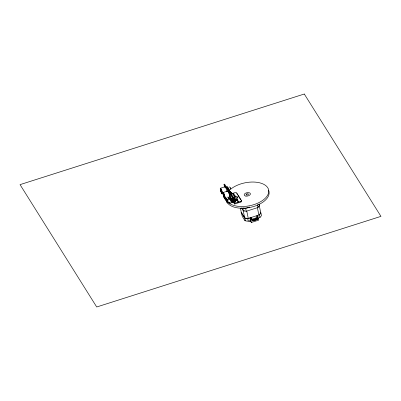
<?xml version="1.0" encoding="UTF-8"?>
<svg xmlns="http://www.w3.org/2000/svg" width="401" height="401" viewBox="0 0 401 401"><rect width="100%" height="100%" fill="white"/><g stroke="black" fill="none" stroke-linecap="round" stroke-linejoin="round"><path stroke-width="0.6" d="M233.322 200.164L233.367 199.904M228.254 188.51L228.159 188.144M228.435 188.665L228.565 189.001M230.41 188.054L230.495 188.38L230.369 187.994M230.42 192.325L230.425 191.783L231.126 193.899L230.7 192.405M230.811 188.856L230.705 188.686M230.801 193.387L230.595 192.37M234.78 201.497L234.41 199.919M228.991 190.756L229.126 190.395L234.024 198.214L235.227 203.106L240.811 201.327L241.467 200.53L236.57 192.716L235.302 192.53L230.831 193.954M234.861 199.548L235.001 199.086L235.618 201.412M259.091 203.984L259.442 205.713L257.948 207.523L246.234 211.257L243.347 210.846L241.482 207.868M260.314 212.039L260.931 213.031L259.437 214.841L247.723 218.575L244.836 218.164L241.106 212.214L242.319 216.46L245.016 220.766L245.021 220.244L245.372 220.806L246.755 221.081L248.259 221.217L249.362 220.866L250.034 221.482L250.6 221.302L251.332 222.475L258.69 220.129L257.998 216.74L257.267 215.568M233.297 201.964L234.595 204.029L240.946 202.004L241.602 201.207L241.467 200.53M257.953 218.956L258.52 218.776L258.876 217.833L259.978 217.482L261.472 215.673L260.931 213.031M224.595 187.162L224.019 184.34L224.595 184.154L229.738 192.365L231.121 199.142M220.405 188.219L225.026 186.746M226.349 186.951L227.327 186.635L228.881 189.122L229.056 189.979L228.079 190.29L227.903 189.432L228.881 189.122M226.66 187.447L227.638 187.132L227.813 187.994L227.502 187.498M226.971 187.949L227.948 187.628M227.282 188.445L228.259 188.124M227.593 188.936L228.57 188.625M229.126 190.395L228.354 190.64L229.006 191.683M223.096 192.52L227.723 191.046M229.532 191.909L230.299 191.668L230.665 192.244M224.019 184.34L229.161 192.545L229.738 192.365M229.908 192.485L230.69 192.31L230.951 192.861M225.898 198.996L226.67 198.751L227.588 200.214L228.084 202.655L227.317 202.901L226.4 201.432L225.898 198.996L226.821 200.46L227.317 202.901M228.134 197.247L229.121 198.821L232.66 197.693L233.026 199.472M226.821 200.46L229.277 199.603L229.121 198.821M229.663 192.726L233.252 198.46L234.024 198.214M233.061 199.593A1.539 0.256 72.3 0 1 233.397 199.503A1.539 0.256 72.3 0 1 234.049 201.467A1.539 0.256 72.3 0 1 233.828 201.898L233.001 202.164C230.886 202.38 230.024 199.036 232.485 199.623A1.539 0.256 72.3 0 1 233.202 201.623A1.539 0.256 72.3 0 1 233.001 202.164L231.096 201.888L229.161 192.545M230.841 200.62L232.284 200.159M234.595 204.029L233.733 199.793L234.5 199.548M234.329 199.663L235.417 199.883L235.623 200.771L234.866 201.011M232.695 201.538C231.803 198.67 233.562 203.212 232.886 201.031M232.49 201.041L232.57 200.535M232.78 200.731L232.565 200.4L232.775 201.016M227.542 201.929L228.199 202.976L229.858 202.445L230.014 203.227L233.557 202.099M233.202 201.623L234.029 201.362M234.881 201.076L235.638 200.831M232.5 202.049L233.001 202.164M234.861 201.653L235.633 201.412L235.668 200.7M243.347 210.846L242.76 207.964L245.648 208.375L249.748 207.071M250.6 221.302L249.908 217.913L250.645 219.086L251.627 218.776L252.254 220.881L257.648 219.162L257.302 217.467L256.274 215.848M257.998 216.74L257.016 217.056L257.648 219.162M250.891 217.603L251.913 219.187L257.302 217.467M232.39 200.555L232.811 201.422M231.999 199.593L233.312 199.357L232.851 198.625L230.54 199.322L228.936 196.761M223.928 196.134L224.52 198.074L224.485 197.492M230.58 199.347L232.485 199.623L232.024 198.886M230.846 193.447L230.921 193.026M233.572 201.006L233.823 201.137M230.836 193.653L231.026 193.899L230.75 193.397M232.876 201.533L232.51 200.159L232.796 201.352M228.765 189.112L228.876 189.498L228.765 189.252M233.397 199.939L233.547 200.194M258.825 204.721L259.442 205.713M236.705 193.392L237.357 194.435M238.014 195.477L240.625 199.648M250.886 217.568L251.627 218.776M249.577 220.761L250.034 221.482M228.745 189.483L229.056 189.979M229.708 192.976L232.66 197.693M246.77 211.071L248.259 218.39A10.251 5.509 -11.5 0 1 244.68 217.878L241.302 212.485L240.435 208.219M227.638 196.981L229.277 199.603M229.357 202.179L230.014 203.227M226.309 198.034L227.623 200.129L228.199 202.976M223.969 195.909L223.397 194.996L223.893 197.437L225.888 200.625L225.392 198.184L226.164 197.939L226.41 199.157M227.472 201.678L228.084 202.655M234.866 198.971L234.956 199.402M230.289 191.668L230.369 191.929M234.876 201.653L234.78 201.217M235.277 199.708L235.562 200.721M234.485 199.788L234.745 200.996M227.567 187.412L227.573 187.217M232.565 201.016L232.77 201.513L232.7 201.041M235.337 199.843L235.532 200.485M231.593 192.655L231.863 193.132L231.477 192.219M233.252 198.46L233.733 199.793M229.532 186.701L229.457 186.701M229.527 192.65L229.813 193.237L229.427 192.234M229.843 187.197L229.773 187.197M233.718 200.675L233.828 201.177M259.252 205.442L260.74 212.761A10.251 5.509 -11.5 0 1 258.886 215.006L257.397 207.688M257.362 204.64L257.948 207.523M259.437 214.841L259.978 217.482M251.913 219.187L252.254 220.881M250.645 219.086L251.332 222.475M245.648 208.375L246.234 211.257M247.723 218.575L248.259 221.217M244.836 218.164L245.372 220.806M244.68 217.878L243.191 210.56A10.251 5.509 -11.5 0 0 244.299 210.831M240.811 201.327L240.946 202.004M232.109 199.312L232.455 201.006M224.595 184.154L224.826 185.282M226.67 198.751L226.921 199.969M235.242 199.548C234.976 198.204 233.668 200.064 234.119 199.212M268.525 190.194A21.774 11.699 -11.5 0 1 253.282 206.63A21.774 11.699 -11.5 0 1 227.106 202.32M229.141 190.585A21.774 11.699 -11.5 0 1 261.362 183.302A21.774 11.699 -11.5 0 1 261.236 201.332A21.774 11.699 -11.5 0 1 229.056 203.127M227.573 191.442A3.073 0.511 72.3 0 1 229.041 193.598A3.073 0.511 72.3 0 1 229.367 196.816M224.881 187.142A3.073 0.511 72.3 0 1 225.808 187.894A3.073 0.511 72.3 0 1 226.956 191.753M224.996 196.665A2.667 0.446 72.3 0 1 224.715 197.698A2.667 0.446 72.3 0 1 223.492 194.525A2.667 0.446 72.3 0 1 223.557 192.936M223.748 193.192A2.667 0.446 72.3 0 1 223.974 193.593M222.385 193.548A2.667 0.446 72.3 0 1 221.146 191.427A2.667 0.446 72.3 0 1 220.72 188.55M220.866 188.635A2.667 0.446 72.3 0 1 221.056 188.891M221.277 189.297A2.667 0.446 72.3 0 1 221.512 189.823M221.748 190.435A2.667 0.446 72.3 0 1 221.969 191.092M222.159 191.748A2.667 0.446 72.3 0 1 222.39 192.891M233.813 198.269A2.05 1.103 -11.5 0 1 236.029 196.52A2.05 1.103 -11.5 0 1 237.437 198.034A2.05 1.103 -11.5 0 1 234.029 198.5M232.986 194.274A0.617 0.331 -11.5 0 1 234.009 194.249M234.259 195.472A0.617 0.331 -11.5 0 1 234.7 195.498M234.6 196.29A0.617 0.331 -11.5 0 1 235.192 196.279M233.913 198.375A2.05 1.103 -11.5 0 1 236.079 197.202A2.05 1.103 -11.5 0 1 237.903 198.019M236.555 199.934A0.617 0.331 -11.5 0 1 237.582 199.909M237.026 200.721A0.617 0.331 -11.5 0 1 237.983 200.635M238.886 202.31A0.617 0.331 -11.5 0 1 238.394 202.575M237.733 202.284A0.617 0.331 -11.5 0 1 238.43 201.909M232.871 201.929A1.539 0.256 72.3 0 1 232.234 199.472M232.289 199.422A1.539 0.256 72.3 0 1 232.374 199.472M258.795 206.209A10.251 5.509 -11.5 0 1 258.174 206.961M226.264 200.024L226.926 201.924L226.264 200.024M252.62 219.763C252.891 220.62 253.387 219.071 252.62 219.763M253.176 220.65C253.447 221.512 253.943 219.964 253.176 220.65M253.387 219.517C253.663 220.375 254.154 218.826 253.387 219.517M253.948 220.405C254.219 221.267 254.71 219.718 253.948 220.405M254.159 219.272C254.434 220.129 254.926 218.58 254.159 219.272M254.715 220.159C254.991 221.021 255.482 219.472 254.715 220.159M254.931 219.026C255.201 219.883 255.698 218.334 254.931 219.026M255.487 219.913C255.758 220.776 256.254 219.227 255.487 219.913M255.698 218.781C255.973 219.638 256.465 218.089 255.698 218.781M256.259 219.668C256.53 220.53 257.021 218.981 256.259 219.668M256.47 218.535C256.745 219.392 257.236 217.843 256.47 218.535M257.026 219.422C257.302 220.284 257.793 218.735 257.026 219.422M228.851 192.269L229.237 193.422L228.906 192.269M230.049 187.513L230.179 187.899L230.084 187.533M236.029 199.292L236.425 200.45L236.059 199.287M232.239 199.999L232.946 202.084L232.289 199.994M232.41 199.944L233.116 202.029L232.41 199.944M304.289 94.014L20.05 184.635L96.711 306.986L380.95 216.365L304.289 94.014M223.086 193.989A3.073 0.511 72.3 0 0 224.911 198.39A3.073 0.511 72.3 0 0 224.019 193.989A3.073 0.511 72.3 0 0 223.086 193.989M220.395 189.688A3.073 0.511 72.3 0 0 222.219 194.089A3.073 0.511 72.3 0 0 221.322 189.688A3.073 0.511 72.3 0 0 220.395 189.688M223.212 194.184A2.667 0.446 72.3 0 0 224.791 197.999A2.667 0.446 72.3 0 0 224.014 194.184A2.667 0.446 72.3 0 0 223.212 194.184M220.515 189.884A2.667 0.446 72.3 0 0 222.099 193.698A2.667 0.446 72.3 0 0 221.322 189.884A2.667 0.446 72.3 0 0 220.515 189.884M234.364 196.244A0.617 0.331 -11.5 0 0 235.247 195.803A0.617 0.331 -11.5 0 0 234.319 195.673A0.617 0.331 -11.5 0 0 234.364 196.244M236.59 199.758A0.617 0.331 -11.5 0 0 237.472 199.317A0.617 0.331 -11.5 0 0 236.54 199.182A0.617 0.331 -11.5 0 0 236.59 199.758M233.878 195.462A0.617 0.331 -11.5 0 0 234.76 195.021A0.617 0.331 -11.5 0 0 233.823 194.891A0.617 0.331 -11.5 0 0 233.878 195.462M237.041 200.545A0.617 0.331 -11.5 0 0 237.933 200.114A0.617 0.331 -11.5 0 0 237.011 199.969A0.617 0.331 -11.5 0 0 237.041 200.545M233.016 194.094A0.617 0.331 -11.5 0 0 233.898 193.658A0.617 0.331 -11.5 0 0 232.966 193.523A0.617 0.331 -11.5 0 0 233.016 194.094M237.943 201.919A0.617 0.331 -11.5 0 0 238.795 201.457A0.617 0.331 -11.5 0 0 237.838 201.352A0.617 0.331 -11.5 0 0 237.943 201.919M245.913 196.099A3.158 1.694 -11.5 0 0 250.409 193.813A3.158 1.694 -11.5 0 0 245.592 193.167A3.158 1.694 -11.5 0 0 245.913 196.099M246.54 194.931A1.148 0.617 -11.5 0 0 248.409 194.335A1.148 0.617 -11.5 0 0 246.961 193.813A1.148 0.617 -11.5 0 0 246.54 194.931"/></g></svg>
